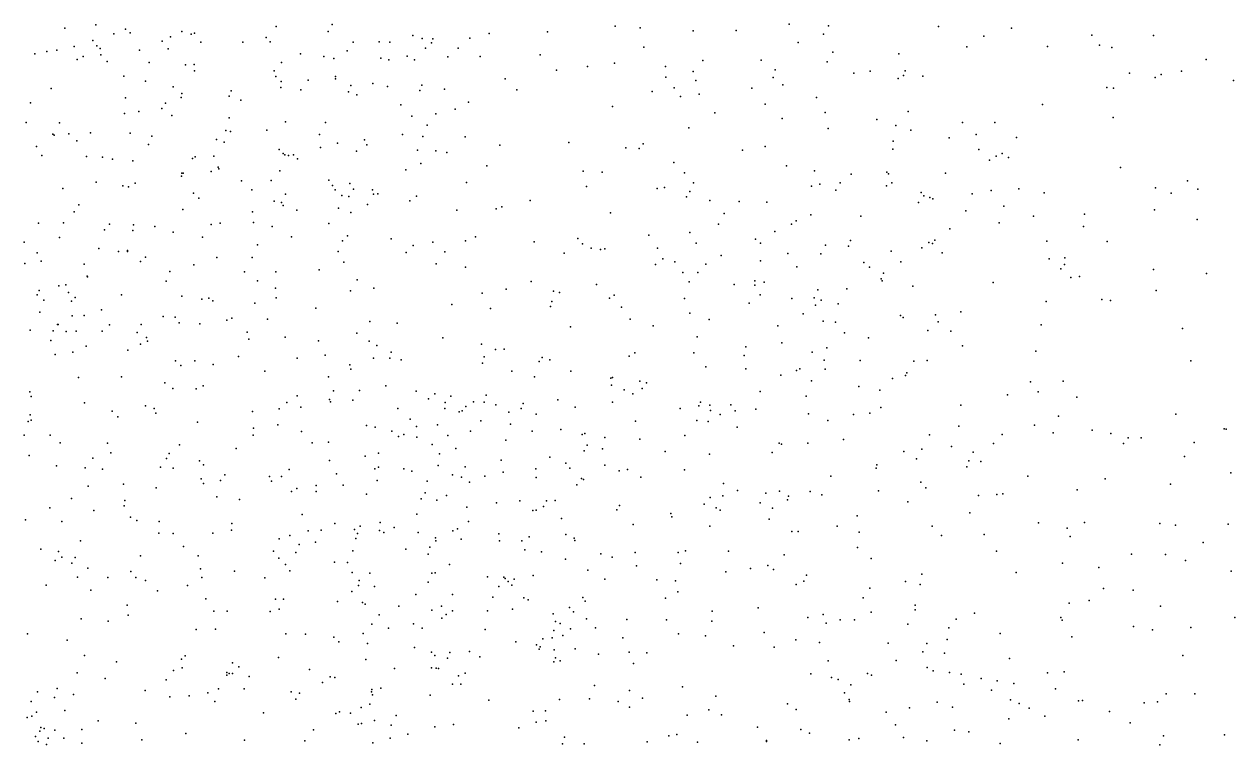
# Model space of a CAD drawing. Header units: metres. Extents: x -23.9 to 23.9, y -28.5 to 28.5.
# Drawn here: x 11.95 to 17.93, y 0.02 to 3.57 of the extents above; entities that cross this region are included whole.
import ezdxf

# ---------------------------------------------------------------- set-up
doc = ezdxf.new("R2010")
doc.units = ezdxf.units.M

msp = doc.modelspace()

# ---------------------------------------------------------------- linework, layer by layer
for p in [(12.154, 3.5532, 21.4833), (12.3067, 3.5699, 9.009), (12.3959, 3.5256, 16.0444), (12.4525, 3.5475, 10.8465), (12.4756, 3.5298, 0.3716), (12.7305, 3.537, 20.7664), (12.794, 3.5278, 9.4184), (13.197, 3.5618, 11), (13.4533, 3.537, 12.1978), (13.4738, 3.5705, 1.0034), (14.2474, 3.5258, -12.6787), (14.5356, 3.535, -4.5664), (14.8693, 3.5631, 16.1225), (14.9931, 3.5539, -15.3566), (15.2553, 3.5394, 16.8965), (15.4667, 3.5408, 15.8277), (15.7289, 3.5723, -15.9322), (15.9223, 3.5635, 17.102), (16.4656, 3.5609, -2.9792), (16.8257, 3.552, -2.0608), (12.2925, 3.4919, 8.5698), (12.6336, 3.4884, 6.5355), (12.675, 3.5108, 10.4239), (12.7773, 3.5227, 20.2651), (12.8242, 3.4844, -15.2724), (13.0327, 3.4832, -11.6268), (13.148, 3.5061, 9.3951), (13.1666, 3.4848, 4.848), (13.577, 3.4836, 6.477), (13.7049, 3.4854, -4.4911), (13.7572, 3.4834, 8.7142), (13.8718, 3.5168, 0.4571), (13.9182, 3.5019, -16.8732), (13.9632, 3.4806, -18.3937), (13.9703, 3.5008, -4.0057), (14.152, 3.5032, 5.4465), (15.7738, 3.4822, -0.0148), (15.8983, 3.5225, -7.6666), (16.6904, 3.5132, 2.0192), (17.2224, 3.5186, 11.1875), (17.2612, 3.4683, -14.4961), (17.5279, 3.5159, -7.2475), (12.0063, 3.4256, 12.023), (12.0649, 3.4371, 5.6781), (12.114, 3.4434, -11.2876), (12.2002, 3.4616, -2.7326), (12.2442, 3.4132, -1.6983), (12.3114, 3.4652, 20.6541), (12.3275, 3.4521, -7.3204), (12.3321, 3.4214, 21.7833), (12.522, 3.4448, 16.7722), (12.6639, 3.4504, -11.3053), (13.3164, 3.4268, 0.5576), (13.4326, 3.4136, 16.0887), (13.5479, 3.4407, 8.9932), (13.8434, 3.4139, -0.9263), (13.9335, 3.4544, -14.2015), (14.0446, 3.4105, 5.9385), (14.0944, 3.4547, -13.7507), (14.2031, 3.4125, 1.1846), (14.4999, 3.4205, -1.4919), (15.0115, 3.4593, -1.585), (15.9451, 3.4342, 16.4993), (16.27, 3.4261, 16.9606), (16.6053, 3.4609, -17.7129), (17.0035, 3.4627, -7.2516), (17.3208, 3.4579, 11.7746), (12.2148, 3.3986, 10.5328), (12.3625, 3.3887, 11.7884), (12.5696, 3.3829, -17.0479), (12.749, 3.3718, -2.6736), (12.7922, 3.373, 15.8467), (13.2238, 3.384, -16.4425), (13.4815, 3.4033, -6.7387), (13.7137, 3.4055, -2.0573), (13.7526, 3.3964, 6.8639), (13.8792, 3.3958, -16.0392), (14.7337, 3.3628, -3.8857), (14.8666, 3.3808, -13.3875), (15.1179, 3.3641, 16.596), (15.3019, 3.3936, -4.2518), (15.5902, 3.3951, -16.5731), (15.6592, 3.3465, -3.2915), (15.9167, 3.3868, -11.983), (17.787, 3.398, -12.9216), (12.4447, 3.3161, 11.3766), (12.5523, 3.2905, 3.3863), (12.7943, 3.3424, 6.2117), (13.1871, 3.342, 12.3299), (13.1952, 3.3135, 1.5095), (13.2211, 3.2895, 6.4308), (13.354, 3.2962, 16.5757), (13.4889, 3.3136, -5.3506), (13.4891, 3.3021, 11.0883), (14.3268, 3.3025, 0.2288), (14.5803, 3.346, -17.8667), (15.1202, 3.3102, -16.8413), (15.2546, 3.3394, 16.0815), (15.2687, 3.2951, 0.4589), (15.6495, 3.3086, 16.2548), (16.0484, 3.3305, -2.9958), (16.1283, 3.3405, -3.5511), (16.267, 3.304, 17.3126), (16.2927, 3.3191, 10.6025), (16.3008, 3.3423, 10.2185), (16.3879, 3.3167, -10.7266), (17.4086, 3.3304, -15.3371), (17.5346, 3.309, -3.165), (17.5644, 3.3235, -13.8216), (17.6645, 3.3399, -15.765), (17.9225, 3.2947, -17.7428), (12.0858, 3.2558, 10.9245), (12.6879, 3.2636, -6.5734), (12.7306, 3.2306, 7.9938), (12.9754, 3.2431, 16.7567), (13.2194, 3.2605, 10.7316), (13.3179, 3.2481, 9.1552), (13.5538, 3.2385, -11.6539), (13.5657, 3.2701, 4.892), (13.6738, 3.2797, -13.288), (13.7468, 3.2647, 11.453), (13.9066, 3.2454, 7.2007), (13.9163, 3.2707, 7.5576), (14.0277, 3.2522, 8.3989), (14.3844, 3.2477, -0.873), (15.0522, 3.2408, 1.8216), (15.1619, 3.2586, -15.9019), (15.5452, 3.2569, -6.9478), (15.6981, 3.2726, 1.8984), (17.2971, 3.2606, 10.1866), (17.3296, 3.2566, -17.0083), (11.9842, 3.1843, 19.5378), (12.4524, 3.2086, 10.1459), (12.6501, 3.1833, 12.1509), (12.7287, 3.21, 9.2371), (12.9656, 3.2174, 3.8012), (13.0232, 3.1977, -7.5898), (13.5949, 3.2232, -17.1121), (13.8127, 3.1748, -15.3735), (14.146, 3.1883, 0.6726), (15.1928, 3.2153, 0.958), (15.2854, 3.2265, -14.1385), (15.6105, 3.1784, 9.3731), (15.8643, 3.2099, 0.7654), (16.9789, 3.176, 9.5429), (12.4477, 3.1317, 5.7427), (12.519, 3.1415, -9.9998), (12.632, 3.1559, -15.6146), (12.6815, 3.1224, 8.3681), (12.9645, 3.1107, 4.159), (13.8664, 3.1188, -11.323), (13.9844, 3.1307, -1.7301), (14.0804, 3.1527, 5.4969), (14.8567, 3.1665, -1.2248), (15.3624, 3.1349, 1.4275), (15.9063, 3.1371, 10.0803), (16.3161, 3.141, -16.8944), (17.3273, 3.1127, 10.5749), (11.9622, 3.0865, 14.597), (12.1278, 3.0859, 11.2898), (12.9491, 3.048, 15.802), (13.1511, 3.0496, -6.6424), (13.2423, 3.0901, 15.607), (13.44, 3.0866, -6.208), (13.9418, 3.0738, 5.9545), (15.2341, 3.0603, -7.3845), (15.6942, 3.1066, -14.9274), (15.9207, 3.0568, 17.6379), (16.1616, 3.1028, 16.4082), (16.2555, 3.0723, -2.0051), (16.3287, 3.0495, -7.8951), (16.5847, 3.088, 10.3404), (16.7432, 3.0865, -7.5581), (12.0951, 3.03, -4.874), (12.1012, 3.0242, -15.719), (12.1736, 3.0308, 14.0634), (12.2132, 2.9962, -15.249), (12.2809, 3.0355, 0.9398), (12.4767, 3.0342, -16.1929), (12.5837, 3.0193, 7.2977), (12.9025, 3.0041, -11.6011), (12.9408, 2.9904, -6.0364), (12.9718, 3.0422, 10.1475), (13.4113, 3.0282, 6.7329), (13.6334, 3.0014, -15.8409), (13.82, 3.0285, 16.3816), (13.9202, 3.0177, 7.8381), (14.129, 3.0172, -15.0276), (14.6408, 2.9884, -16.2353), (16.2422, 2.9959, -6.5524), (16.5181, 3.0114, 1.8889), (16.6517, 3.0276, -11.2296), (16.8505, 3.0134, 10.8274), (12.0139, 2.9684, 3.2095), (12.5666, 2.9783, -5.6685), (13.2112, 2.9547, 20.4208), (13.2306, 2.9349, 12.1777), (13.2399, 2.9282, 8.6732), (13.415, 2.9645, 4.9077), (13.4997, 2.986, 11.2307), (13.5932, 2.9451, -0.6712), (13.644, 2.9771, 11.8158), (13.8948, 2.9514, -13.8006), (13.9845, 2.9471, 16.0763), (14.0385, 2.9385, -5.5091), (14.3009, 2.976, -16.8449), (14.9226, 2.9623, -14.7149), (14.988, 2.9595, -13.2372), (15.0084, 2.9812, -13.8098), (15.4988, 2.9509, 17.5741), (15.6105, 2.9686, -15.8876), (16.24, 2.9554, -0.2145), (16.665, 2.954, 8.9952), (16.7804, 2.934, 0.768), (12.0395, 2.9245, 0.0146), (12.2602, 2.9197, 0.475), (12.3389, 2.9168, 20.2548), (12.3892, 2.9058, 14.7334), (12.4892, 2.8981, 19.9224), (12.7842, 2.9089, 16.0928), (12.7967, 2.9182, 1.3577), (12.889, 2.9209, 5.9289), (13.2574, 2.9248, -1.9713), (13.2831, 2.9277, 10.5038), (13.3015, 2.9074, 10.9146), (13.9102, 2.8852, 8.1545), (14.2359, 2.8737, -14.5591), (15.1603, 2.8903, -0.6757), (15.716, 2.8738, 18.3749), (16.717, 2.9009, -4.95), (16.7505, 2.9214, -16.718), (16.8122, 2.9137, -14.6189), (12.7301, 2.8219, 4.2186), (12.7316, 2.8373, 5.4506), (12.738, 2.8379, 0.8093), (12.8757, 2.8449, 5.1051), (12.9107, 2.8672, 8.2267), (12.9131, 2.8593, -1.4006), (13.2156, 2.848, 16.673), (13.8372, 2.8543, 7.4462), (14.7126, 2.8465, -12.6487), (14.8062, 2.8413, -8.051), (15.2118, 2.8395, -1.6616), (15.8531, 2.8488, -11.37), (16.0354, 2.832, -5.169), (16.2112, 2.8422, -14.7986), (16.219, 2.8344, 18.178), (16.5011, 2.8371, 17.1351), (17.3641, 2.8652, -16.69), (12.1445, 2.7623, 6.2187), (12.3085, 2.7923, 19.3726), (12.4393, 2.7753, 3.673), (12.4672, 2.7704, -17.512), (12.5003, 2.788, 10.0633), (13.0256, 2.7991, 19.8697), (13.077, 2.7553, -16.2272), (13.1726, 2.8008, -10.4819), (13.4569, 2.8018, -5.6478), (13.4753, 2.7763, 20.032), (13.488, 2.7556, 15.3973), (13.561, 2.786, 6.0837), (13.5791, 2.7579, -14.5683), (13.6717, 2.755, 7.9317), (14.1366, 2.7911, -0.6674), (14.7287, 2.7718, -4.0132), (15.0775, 2.7612, -4.4199), (15.1129, 2.7662, -5.3159), (15.2563, 2.7901, -1.1672), (15.8391, 2.7733, 9.8274), (15.8797, 2.7831, 9.1509), (15.9591, 2.7533, 16.3078), (15.9799, 2.7895, -16.7743), (16.2092, 2.7741, 12.9347), (16.2354, 2.7898, 8.9646), (16.7259, 2.7518, 12.9606), (16.8627, 2.7598, 0.169), (17.5375, 2.7645, -1.7362), (17.695, 2.7994, -16.2901), (17.7462, 2.7579, -5.6754), (12.7892, 2.7377, 11.5225), (12.8152, 2.7134, 15.713), (13.187, 2.6986, 6.9102), (13.2232, 2.6917, 11.475), (13.2425, 2.733, -13.8225), (13.5205, 2.7269, -11.4601), (13.5547, 2.7213, 20.5904), (13.6772, 2.7342, -1.6003), (13.6994, 2.7344, -13.2671), (13.8569, 2.7013, -4.8549), (13.8892, 2.7236, 5.6463), (14.4511, 2.7025, -13.7507), (15.222, 2.7204, -8.3199), (15.2387, 2.7467, 9.3857), (15.3372, 2.7023, 17.811), (15.4818, 2.6977, 16.4159), (15.6183, 2.6933, -15.1641), (16.3676, 2.6928, -4.5546), (16.3801, 2.7411, 16.585), (16.3933, 2.7249, 12.5183), (16.4233, 2.7172, 1.0762), (16.4381, 2.7103, 9.9852), (16.6323, 2.7354, -2.1611), (16.9874, 2.7404, 1.4318), (17.6142, 2.7387, -15.696), (12.1996, 2.6464, 12.6106), (12.2221, 2.6804, 10.2262), (12.7362, 2.6583, 0.0776), (13.0803, 2.6463, 5.827), (13.2316, 2.678, -0.5194), (13.2993, 2.6547, -17.0199), (13.5049, 2.6646, -6.9108), (13.5661, 2.6429, -10.7852), (13.6483, 2.682, 7.177), (14.0882, 2.6541, -15.4126), (14.2826, 2.6614, -16.0237), (14.3106, 2.6707, 19.9818), (14.8464, 2.6418, -15.4797), (15.4086, 2.6389, 19.3194), (15.8358, 2.6318, -0.7252), (16.6008, 2.652, 9.2236), (16.7876, 2.6742, -15.2915), (17.1873, 2.6349, -5.4481), (17.5324, 2.6558, 12.6029), (12.0235, 2.591, 10.857), (12.1476, 2.5913, 4.1113), (12.3735, 2.586, 6.0082), (12.4926, 2.5821, 13.8942), (12.5977, 2.5732, 19.8387), (12.8765, 2.5844, -17.3643), (12.9211, 2.5902, 7.449), (13.0845, 2.594, 5.4102), (13.1775, 2.5738, 10.4465), (13.4562, 2.5884, 16.7493), (15.3808, 2.5857, 9.0115), (15.7398, 2.5862, -6.9004), (15.7639, 2.6013, -1.9684), (16.0819, 2.6242, 18.5806), (16.7661, 2.5913, 12.4642), (16.9348, 2.6257, -11.1574), (17.1813, 2.5744, 0.9235), (17.7434, 2.6084, 12.2941), (12.1273, 2.5197, 6.6707), (12.3489, 2.5568, 20.3926), (12.4893, 2.554, 12.4286), (12.6891, 2.5454, -4.5626), (12.8335, 2.521, 16.4458), (13.2726, 2.5228, 7.2264), (13.5487, 2.5276, 5.4729), (13.765, 2.5127, 20.2943), (14.1808, 2.5226, 19.6183), (14.6865, 2.5153, -13.3857), (15.0359, 2.5306, 18.8939), (15.2381, 2.545, 17.0099), (15.5629, 2.5107, 18.6299), (15.6589, 2.5498, -5.8876), (16.5218, 2.5632, 9.6577), (11.9532, 2.4973, -13.7695), (12.3207, 2.4649, 4.7542), (12.4181, 2.4504, -7.3419), (12.4634, 2.4505, 11.2408), (12.4635, 2.4548, 19.5327), (13.1044, 2.4842, 11.0353), (13.5025, 2.4501, -0.1974), (13.5237, 2.5025, -15.9798), (13.8736, 2.48, -17.0398), (13.9701, 2.4971, 15.6958), (14.1311, 2.5025, -4.3714), (14.4698, 2.4986, 20.4426), (14.7085, 2.4877, -3.6394), (14.7515, 2.4677, 19.1249), (14.7984, 2.4602, 19.5061), (14.8184, 2.4633, -7.1324), (15.0793, 2.4675, 12.6503), (15.2703, 2.4924, 13.0377), (15.5876, 2.4922, 18.981), (15.9083, 2.4817, -16.3037), (16.0218, 2.4765, -12.0033), (16.0319, 2.5053, 12.4605), (16.2329, 2.4517, -15.1152), (16.3841, 2.4691, 18.4021), (16.4186, 2.4949, -6.9207), (16.4355, 2.4893, 17.7805), (16.4485, 2.5061, -7.5361), (17.0004, 2.5022, 13.0172), (17.2992, 2.4992, 12.2905), (11.9558, 2.3914, 5.0909), (12.0172, 2.4446, 20.5293), (12.0367, 2.4036, -8.9723), (12.5277, 2.4006, 10.2602), (12.5513, 2.4227, -16.2117), (12.9035, 2.4211, 10.3057), (13.0786, 2.4216, 15.4682), (13.5302, 2.3976, -3.9712), (13.838, 2.4457, -11.1381), (13.9866, 2.3905, 16.3595), (14.0288, 2.449, -6.0568), (14.6191, 2.442, -5.4133), (15.1049, 2.415, -4.7877), (15.1645, 2.4002, 17.9031), (15.3937, 2.431, 16.7023), (15.5866, 2.4053, 12.8011), (15.7221, 2.4404, -5.0828), (15.8856, 2.4388, 16.4564), (16.0979, 2.3961, 13.3973), (16.2797, 2.3988, -15.6504), (16.484, 2.4438, -16.4885), (17.0121, 2.4146, -4.7399), (17.0891, 2.419, -15.5598), (12.249, 2.3885, 3.8416), (12.6725, 2.3514, 14.6028), (12.7897, 2.384, -5.5585), (13.0407, 2.3497, -16.7454), (13.1951, 2.3499, -13.394), (13.4085, 2.3605, 20.9316), (14.1316, 2.3725, -13.3002), (15.0688, 2.3862, 9.9656), (15.2033, 2.3468, 18.3136), (15.2779, 2.3461, -7.008), (15.3175, 2.3881, -6.1874), (15.7669, 2.3742, -11.3889), (16.1255, 2.3735, -3.6656), (16.1938, 2.3431, 17.3792), (17.0702, 2.3649, -11.759), (17.0876, 2.3859, -16.5276), (17.5263, 2.3616, 12.0037), (17.788, 2.3412, 0.072), (12.1247, 2.2815, 19.3006), (12.158, 2.2867, 9.7798), (12.2646, 2.3281, 10.8606), (12.2655, 2.3254, 13.7503), (12.6531, 2.3048, 0.7299), (13.1042, 2.3053, -7.7085), (13.5962, 2.3107, -12.0362), (14.4553, 2.3031, 19.424), (14.7774, 2.2884, 20.4226), (15.2357, 2.3006, 12.3596), (15.4578, 2.2876, 19.8272), (15.5586, 2.3053, -4.3764), (15.5594, 2.2849, 10.189), (15.6062, 2.2991, 17.3078), (16.1827, 2.3164, -0.3515), (16.1884, 2.3053, 9.6177), (16.3388, 2.2792, 12.1957), (16.7359, 2.2983, 13.468), (17.1185, 2.3226, 0.3733), (17.1614, 2.3272, -5.8386), (12.0164, 2.2371, -14.8765), (12.0266, 2.2582, 13.0472), (12.1718, 2.2479, -7.8507), (12.205, 2.2236, -14.0821), (12.4326, 2.236, 12.1772), (12.7312, 2.2297, 10.8991), (12.8298, 2.2145, -4.9972), (12.8648, 2.2202, 0.2492), (13.1936, 2.269, -14.5515), (13.1972, 2.2226, 16.6054), (13.5641, 2.2568, -16.7468), (13.6786, 2.2698, 15.516), (14.213, 2.2447, 20.6458), (14.3326, 2.2646, -0.5576), (14.5652, 2.254, -5.9531), (14.5954, 2.2476, -7.899), (14.8422, 2.2199, 9.5211), (14.8656, 2.2356, 18.7299), (15.2114, 2.219, -8.468), (15.585, 2.236, 12.4488), (15.7427, 2.218, 19.6347), (15.8529, 2.2211, 8.9131), (15.8709, 2.262, -2.7518), (16.013, 2.2663, 18.7059), (17.2715, 2.2129, -2.1278), (17.5398, 2.2586, -4.7361), (12.0502, 2.2106, 5.504), (12.1873, 2.205, 4.181), (12.334, 2.1629, 9.1657), (12.8836, 2.2074, 15.8094), (13.0922, 2.195, -7.175), (13.3932, 2.1702, -12.9043), (14.0635, 2.1883, -3.948), (14.2542, 2.1687, -14.4698), (14.5502, 2.1788, -12.9736), (14.5566, 2.2032, -4.7647), (14.9006, 2.1758, -6.4974), (15.5307, 2.1957, 13.3584), (15.859, 2.1856, 19.0882), (15.8872, 2.21, 17.0379), (15.9709, 2.193, -8.8454), (16.5754, 2.1535, -3.1209), (16.9978, 2.2045, -16.0797), (17.3156, 2.209, 13.107), (12.0305, 2.1504, 3.383), (12.1891, 2.1332, -16.9843), (12.2489, 2.1352, -0.4429), (12.6389, 2.1293, 8.7739), (12.6975, 2.1264, -13.8121), (12.7182, 2.0983, 6.1614), (12.8203, 2.094, 6.8314), (12.9525, 2.1111, 19.6668), (12.9779, 2.1214, 16.3528), (13.1538, 2.1166, 6.1966), (13.6596, 2.1055, 16.5263), (13.7933, 2.0962, 20.5641), (14.9435, 2.1166, 9.1483), (15.2393, 2.1462, 10.1438), (15.3336, 2.1146, -9.2472), (15.7976, 2.1429, -7.4449), (15.8962, 2.1061, 10.0947), (15.9578, 2.101, 12.3712), (16.2782, 2.1346, 13.5382), (16.2914, 2.1254, -10.8308), (16.451, 2.1388, 18.3124), (16.4645, 2.1032, -5.766), (11.9823, 2.0628, 13.431), (12.0956, 2.059, 6.8115), (12.1183, 2.0909, 12.1566), (12.1206, 2.0909, -6.0606), (12.1604, 2.0551, -2.9857), (12.2091, 2.0567, 10.2093), (12.3381, 2.0571, -15.1723), (12.3738, 2.0893, 15.3308), (12.5099, 2.05, -4.4736), (12.5306, 2.0896, 14.8226), (13.0537, 2.0517, 10.2882), (13.5943, 2.0467, -6.7641), (14.6503, 2.0787, 13.1519), (15.0571, 2.0831, 13.4828), (15.6733, 2.0844, -8.172), (16.0022, 2.0492, 2.3387), (16.4133, 2.0611, 17.7427), (16.5273, 2.0572, -3.6226), (16.9729, 2.0886, -0.0921), (17.6695, 2.071, 13.2433), (12.0853, 2.0118, 19.552), (12.2584, 1.9831, 13.9181), (12.5273, 1.9939, 8.4399), (12.5565, 2.0258, -8.1888), (12.5618, 2.0088, 19.9782), (13.0619, 2.0178, -0.8336), (13.241, 2.028, -0.3879), (13.4059, 2.01, -1.3986), (13.6556, 2.0073, 15.7986), (13.693, 1.9862, 9.7073), (14.0188, 2.0241, -1.3908), (14.2108, 1.9929, -11.1375), (15.2745, 2.029, 8.8828), (15.5154, 1.9803, 17.5027), (15.6923, 1.999, 2.1988), (15.9143, 1.9759, -3.9441), (16.1203, 2.0241, -4.5478), (16.5842, 1.9846, 13.5264), (12.1063, 1.9418, 19.9064), (12.1932, 1.953, 8.3846), (12.4653, 1.9636, 5.8477), (13.0108, 1.9319, 9.8896), (13.3012, 1.924, 19.7776), (13.4393, 1.9381, -7.3972), (13.6767, 1.9237, -0.2504), (13.7581, 1.9235, 9.341), (13.7643, 1.9531, -11.6784), (13.8141, 1.9166, 16.7792), (14.2237, 1.931, 16.5134), (14.2798, 1.9668, 9.8734), (14.3217, 1.9688, 9.5167), (14.5096, 1.9275, -5.5221), (14.5481, 1.9162, 19.1327), (14.9386, 1.9336, 20.2971), (14.9672, 1.95, -3.5232), (15.2583, 1.9499, 18.2233), (15.5069, 1.9375, -2.7869), (15.842, 1.9534, 13.1802), (15.9017, 1.9142, 19.3448), (16.0785, 1.9133, -5.5532), (16.4099, 1.9126, 2.2198), (16.947, 1.9589, -11.1564), (12.7007, 1.9102, 20.7443), (12.7268, 1.8871, 15.1864), (12.7956, 1.9117, -6.2863), (12.8862, 1.893, -12.8535), (13.1408, 1.86, -4.112), (13.5603, 1.8911, -6.0022), (13.5653, 1.8695, 19.9904), (14.2145, 1.8994, 16.1206), (14.3596, 1.8601, 20.695), (14.4948, 1.9072, -3.6934), (14.6507, 1.8602, -6.9539), (15.3169, 1.8808, -7.2965), (15.5152, 1.8719, -10.8246), (15.7648, 1.8638, 19.6622), (15.7817, 1.8713, 8.931), (15.906, 1.8701, -0.8645), (16.3095, 1.8524, -12.0148), (16.3447, 1.9088, 12.2202), (17.7106, 1.9117, 11.8765), (12.2209, 1.8292, 9.7901), (12.434, 1.8316, 10.3605), (12.6466, 1.802, 0.3969), (13.4559, 1.8325, 10.2713), (14.4726, 1.832, 2.6477), (14.8486, 1.8261, 2.1409), (14.8571, 1.8287, -8.6845), (14.9919, 1.8114, -7.8653), (15.0245, 1.8031, -4.7834), (15.6884, 1.8397, 12.3513), (15.8389, 1.8118, 1.6954), (16.2392, 1.823, 18.3558), (16.3034, 1.8392, 1.8144), (16.9207, 1.8077, 13.2372), (17.0814, 1.8104, -2.4136), (11.9806, 1.7587, -8.3844), (11.9883, 1.7357, 3.8718), (12.687, 1.7749, 7.0568), (12.8012, 1.7725, -16.8878), (12.837, 1.788, 19.9213), (13.3007, 1.7376, 9.7452), (13.4803, 1.7629, -15.8732), (13.6079, 1.7641, -14.5233), (13.7381, 1.7878, 19.6857), (13.8872, 1.7605, -3.8652), (13.9806, 1.7482, -7.1864), (14.0583, 1.7361, 15.8226), (14.2334, 1.7411, 12.6068), (14.8514, 1.7913, 13.4403), (14.9152, 1.7678, 9.6356), (14.9569, 1.7476, 9.284), (15.0037, 1.7737, 2.4534), (15.5856, 1.7598, 2.605), (15.8135, 1.7369, 10.0013), (16.0729, 1.7842, -9.276), (16.1761, 1.7658, -1.3547), (16.8061, 1.7426, -2.9528), (16.9574, 1.7587, -1.8753), (12.2504, 1.7035, -0.1926), (12.5521, 1.6888, -15.9941), (12.5948, 1.6749, 9.7605), (13.2109, 1.6738, 7.0887), (13.2492, 1.7058, 16.3412), (13.3187, 1.6831, 16.6749), (13.4603, 1.7198, -12.4931), (13.4654, 1.7082, -16.8832), (13.5746, 1.7167, 6.2859), (13.7979, 1.6755, 7.4725), (13.9493, 1.7227, 4.6627), (14.0298, 1.6762, 8.6161), (14.0311, 1.7054, -13.903), (14.1324, 1.6862, 2.5278), (14.1712, 1.709, 2.1637), (14.2237, 1.7062, 16.8375), (14.2806, 1.6936, 4.8986), (14.4056, 1.675, 1.8848), (14.4167, 1.6998, -12.9018), (14.5871, 1.718, 9.7811), (14.6728, 1.6828, 12.4626), (14.8573, 1.7064, -16.2224), (15.1916, 1.675, -6.1157), (15.2836, 1.6888, -15.3237), (15.2916, 1.7067, 13.5379), (15.3365, 1.6924, 9.0178), (15.4417, 1.6944, 10.0384), (16.1806, 1.6803, -8.5299), (16.5755, 1.6927, -9.4761), (17.1479, 1.732, 12.1733), (11.9822, 1.6441, 0.3987), (11.9874, 1.6174, -15.8988), (12.3872, 1.6618, -3.9177), (12.4161, 1.6341, -13.141), (12.6034, 1.653, 10.8064), (13.0804, 1.661, 20.6299), (13.8574, 1.6223, 10.2929), (14.1006, 1.6587, 12.9926), (14.1151, 1.6642, -16.5247), (14.207, 1.6142, -0.8949), (14.345, 1.6569, -4.3857), (14.4802, 1.6473, 16.4297), (15.2736, 1.6157, -9.3896), (15.3399, 1.6653, -16.1596), (15.389, 1.6463, -5.0904), (15.4627, 1.664, 18.6932), (15.5638, 1.6721, 18.2161), (15.8235, 1.6495, 17.7616), (15.9193, 1.6167, 2.8456), (16.0457, 1.6458, -11.5472), (16.1277, 1.6524, 13.2493), (17.0589, 1.6375, 12.5354), (17.6369, 1.6473, -10.4512), (11.9723, 1.612, 5.7242), (12.8088, 1.609, 5.7984), (13.0851, 1.5792, -14.9698), (13.2058, 1.5955, -16.4682), (13.3224, 1.5628, 5.9014), (13.6427, 1.5911, -1.1665), (13.6858, 1.5829, 15.7301), (13.7683, 1.5642, 20.0918), (13.8901, 1.5873, -12.1566), (13.9931, 1.5948, -15.5022), (14.1561, 1.5633, 12.2522), (14.3538, 1.5984, 2.868), (14.4601, 1.5634, 7.0699), (14.6019, 1.5726, 8.8119), (14.9699, 1.6131, -16.7647), (15.3293, 1.6112, 2.144), (15.472, 1.5831, 19.7592), (16.5655, 1.5892, 12.4604), (16.9401, 1.5934, 1.6865), (17.032, 1.5556, -0.0723), (17.2247, 1.569, 12.9009), (17.8751, 1.5751, 13.0696), (17.885, 1.5743, 11.857), (11.9537, 1.5448, -6.8246), (12.0816, 1.5435, -6.1858), (12.1308, 1.5067, 14.3057), (12.3643, 1.5043, -3.2179), (12.719, 1.4963, -14.5474), (13.0838, 1.5442, -11.4638), (13.3737, 1.5069, 15.8845), (13.4543, 1.5101, -8.3169), (13.8014, 1.5381, -5.386), (13.8273, 1.5473, 8.3436), (13.8907, 1.535, -10.1252), (13.9674, 1.4973, -8.3111), (14.0434, 1.5422, 5.1291), (14.3303, 1.5191, 19.5016), (14.7074, 1.5477, 19.4166), (14.7197, 1.5529, 1.7674), (14.7321, 1.4947, -3.9984), (14.8195, 1.5331, 8.4621), (14.9918, 1.5249, 19.725), (15.2135, 1.5419, -10.2733), (15.6802, 1.504, 19.0494), (15.6905, 1.4993, 9.2092), (15.8202, 1.5038, -8.1491), (15.9976, 1.5224, 1.5296), (16.4216, 1.5453, 2.7116), (16.7366, 1.5024, 0.7586), (16.7798, 1.547, 12.7212), (17.3173, 1.5525, -5.5623), (17.3796, 1.5027, -4.0552), (17.4018, 1.5316, -2.0037), (17.4665, 1.5304, 12.0701), (17.7275, 1.5078, -9.6485), (11.9782, 1.4443, 9.6036), (12.3806, 1.4562, 6.861), (12.6694, 1.4535, 14.5163), (12.9996, 1.4781, -15.4287), (13.6362, 1.4412, 4.4032), (13.7011, 1.4548, 6.748), (14.0037, 1.4523, -12.709), (14.0829, 1.4779, 20.4291), (14.5482, 1.4362, 7.9235), (14.717, 1.4668, 4.6549), (14.8068, 1.476, -9.8992), (15.117, 1.4642, 10.0622), (15.336, 1.4498, -5.5729), (15.6453, 1.4579, 13.2581), (16.2955, 1.4628, -2.0478), (16.3837, 1.4746, -10.0564), (16.5307, 1.4882, 13.0884), (16.6378, 1.4604, -0.5356), (17.6803, 1.4387, -5.2753), (12.1124, 1.3922, -2.4187), (12.2538, 1.3833, 8.2338), (12.2924, 1.4305, -17.0723), (12.3394, 1.3765, 10.6198), (12.6256, 1.3854, 8.2931), (12.6548, 1.4292, -6.2336), (12.6887, 1.3809, 4.2046), (12.8187, 1.4172, 7.1401), (12.8375, 1.398, 14.8269), (13.2607, 1.375, -0.505), (13.4596, 1.4189, 7.4497), (13.6839, 1.3778, -13.6682), (13.7025, 1.3865, 12.7828), (13.8272, 1.3782, 8.9585), (13.9959, 1.3952, -11.3435), (14.13, 1.3885, 16.9976), (14.308, 1.4204, 15.8482), (14.479, 1.378, 13.3054), (14.6259, 1.4066, 4.2711), (14.6469, 1.3806, 19.966), (14.8182, 1.3953, -15.3724), (14.9317, 1.3743, -8.9371), (16.1575, 1.3819, -0.025), (16.1615, 1.3977, 1.1322), (16.3578, 1.4276, -4.5569), (16.6065, 1.3886, -8.9931), (16.6158, 1.4174, 0.2031), (16.6741, 1.4141, 2.2157), (12.826, 1.3283, 3.6646), (12.9226, 1.3201, 9.1962), (12.9427, 1.3491, -12.8795), (13.1639, 1.3395, 3.732), (13.1736, 1.3169, 16.2706), (13.2226, 1.3399, 16.6454), (13.4938, 1.354, 10.6835), (13.696, 1.3196, 10.2979), (13.8672, 1.3666, -4.2154), (13.9414, 1.317, -6.5887), (14.0679, 1.3478, -0.0947), (14.1123, 1.3375, 19.8548), (14.2264, 1.3424, -10.811), (14.3173, 1.3613, -8.0054), (14.4801, 1.3348, 10.1658), (14.7035, 1.3303, 4.9685), (14.7143, 1.3257, 9.1181), (14.8898, 1.3682, 13.2606), (14.9965, 1.3375, 19.355), (15.2117, 1.3726, 18.9226), (15.9341, 1.3417, -15.3057), (16.9075, 1.3411, -9.3745), (17.2891, 1.3284, -4.8374), (17.9096, 1.3586, 12.7273), (12.2686, 1.2932, 10.1306), (12.4434, 1.3025, 15.59), (12.6038, 1.2843, -13.7627), (12.8375, 1.3055, -3.8369), (13.273, 1.2667, -17.3214), (13.2981, 1.2813, -10.6538), (13.3938, 1.2654, 4.1711), (13.3947, 1.2951, 1.9697), (13.5268, 1.2972, 4.8027), (13.932, 1.2588, 2.4421), (14.1515, 1.3126, 6.6026), (14.6808, 1.2989, 3.0389), (15.4052, 1.3059, -11.2472), (15.4737, 1.2715, 1.7536), (15.6131, 1.2584, 12.8683), (15.6813, 1.2676, -4.5478), (15.8327, 1.2656, -16.0816), (16.1691, 1.2694, 0.4498), (16.3787, 1.3129, -3.9642), (16.4029, 1.2834, -0.3733), (17.1499, 1.2739, 0.7802), (17.6111, 1.3025, 12.4342), (12.1867, 1.232, -0.4232), (12.4468, 1.196, 6.116), (12.4497, 1.222, 3.8673), (12.9044, 1.2392, -7.3007), (13.0164, 1.2269, 4.5364), (13.6422, 1.2532, 7.7825), (13.912, 1.2304, 15.6912), (13.9897, 1.2231, 5.2971), (14.0375, 1.2471, 13.3193), (14.2842, 1.2104, 12.0343), (14.3989, 1.2208, 16.7567), (14.5315, 1.2194, 16.3682), (14.5742, 1.2223, 7.5868), (14.891, 1.1962, 4.5381), (15.3089, 1.204, 13.1464), (15.3388, 1.2365, 12.5276), (15.4013, 1.2443, 10.157), (15.5859, 1.2094, 8.9471), (15.7204, 1.2255, -16.5419), (15.726, 1.2424, -3.0192), (15.8903, 1.25, 9.513), (16.3153, 1.2146, -3.2713), (16.664, 1.247, -10.8648), (16.7543, 1.252, -0.2929), (16.7829, 1.2547, -9.957), (12.0798, 1.1859, -6.4963), (12.2972, 1.1725, -7.7627), (12.4785, 1.1394, 9.8145), (13.3244, 1.1526, 7.182), (13.8905, 1.154, -1.3668), (14.1372, 1.1892, -5.952), (14.4641, 1.1731, -0.9916), (14.4808, 1.1739, -0.4243), (14.5155, 1.192, 5.2161), (14.8787, 1.1755, -6.096), (15.144, 1.1574, 8.8377), (15.1497, 1.1417, 5.2223), (15.3683, 1.185, 4.4452), (15.3879, 1.1744, 2.4945), (15.6466, 1.1836, 2.7772), (16.064, 1.1466, 1.3682), (16.6212, 1.1609, -0.9853), (11.9588, 1.1261, 8.4874), (12.1391, 1.1182, 15.7338), (12.5097, 1.1234, 11.1658), (12.6199, 1.1177, 14.6549), (12.9787, 1.1088, 5.9225), (13.4865, 1.1083, -5.7813), (13.5828, 1.078, -5.2106), (13.6118, 1.0942, 9.1746), (13.71, 1.1135, 4.1207), (13.78, 1.0883, 1.7409), (14.0922, 1.0818, 3.9562), (14.1463, 1.1184, -15.438), (14.6044, 1.1331, 9.9217), (14.9591, 1.1032, 8.2251), (15.3367, 1.0953, -9.0747), (15.6305, 1.13, -14.9683), (15.9664, 1.0956, -0.2945), (16.4339, 1.095, -11.3331), (16.96, 1.1118, 0.3615), (17.1009, 1.0856, -0.6476), (17.187, 1.1137, 1.82), (17.5586, 1.1089, -3.1766), (17.6359, 1.0999, -5.7636), (17.8956, 1.1043, -10.6516), (12.231, 1.0219, 14.5232), (12.6181, 1.0606, 6.8707), (12.6883, 1.058, 8.5443), (12.8838, 1.0603, 2.1512), (12.9764, 1.0753, 3.4187), (13.2113, 1.0321, -0.9326), (13.2635, 1.0496, -10.0947), (13.355, 1.0719, 6.1498), (13.4188, 1.0749, -13.3797), (13.5902, 1.0345, 5.0297), (13.5977, 1.0582, 6.6748), (13.7071, 1.0736, 8.7894), (13.7279, 1.0638, 8.0769), (13.8969, 1.0644, -17.4846), (13.9827, 1.038, -14.9764), (13.985, 1.023, -11.7649), (14.0681, 1.0714, 2.7525), (14.1105, 1.0316, 1.927), (14.295, 1.0569, -9.9158), (14.2984, 1.0229, -7.678), (14.4101, 1.0227, 6.6783), (14.4453, 1.042, 4.0145), (14.6264, 1.0536, 1.6863), (14.6674, 1.0356, 7.8614), (14.6705, 1.0243, 7.054), (15.7418, 1.069, 4.7918), (15.773, 1.0688, -8.5392), (16.074, 1.066, -2.579), (16.4804, 1.0484, 2.5606), (16.6917, 1.0539, -3.6798), (17.1153, 1.0434, -3.0637), (12.0349, 0.9809, -2.6713), (12.1223, 0.97, 9.2552), (12.7398, 0.9942, 4.6498), (13.1842, 0.9716, 1.5133), (13.2946, 0.9649, 10.701), (13.3106, 1.0037, -14.273), (13.3911, 1.0157, 2.6119), (13.5747, 0.9726, 16.8525), (13.8366, 0.9817, 12.2169), (13.9465, 0.9575, 9.0446), (13.9555, 0.9912, 17.0577), (14.4234, 0.9783, 13.3843), (14.5056, 0.9683, -10.8208), (14.7996, 0.9586, -9.5981), (14.9695, 0.9643, 1.8298), (15.1816, 0.9656, 10.1944), (15.2171, 0.9727, -17.0335), (15.4297, 0.971, 15.448), (16.0657, 0.9904, -15.6098), (16.7514, 0.9714, -5.0073), (17.4183, 0.9575, 1.2009), (17.7723, 1.0138, 1.044), (12.1058, 0.9256, 11.6441), (12.1388, 0.9423, -4.7), (12.1887, 0.9125, -12.3528), (12.204, 0.941, 10.7122), (12.5279, 0.9488, -5.3196), (12.8112, 0.948, 15.6543), (13.2092, 0.9376, -7.8998), (13.2426, 0.9059, 6.5486), (13.4851, 0.9171, 9.6296), (13.5483, 0.9164, 11.2292), (14.0515, 0.9051, 11.0676), (14.6248, 0.9323, 12.1091), (14.8549, 0.9423, 5.2722), (14.9755, 0.8988, 12.6434), (15.1923, 0.9111, -14.9538), (15.6231, 0.9009, 1.8561), (15.7041, 0.9537, 15.7654), (16.1342, 0.9356, 2.7236), (17.0774, 0.9127, -0.1458), (17.5866, 0.9557, -0.5284), (17.6849, 0.9262, -4.8905), (12.2159, 0.8432, 8.8711), (12.267, 0.8873, 4.1151), (12.3657, 0.8418, -4.1427), (12.4799, 0.8709, 16.134), (12.5046, 0.8415, 10.2108), (12.8233, 0.8848, 11.4057), (12.8303, 0.8422, -4.0984), (12.9906, 0.8734, 9.8001), (13.1415, 0.8401, -5.5239), (13.2643, 0.8746, 4.6322), (13.5712, 0.8659, 15.9914), (13.6586, 0.8633, 12.802), (13.9657, 0.863, 10.1332), (13.9819, 0.8648, -0.0382), (14.2402, 0.8456, -11.3211), (14.3207, 0.8429, 15.5675), (14.3265, 0.8373, 17.3739), (14.466, 0.8523, 16.6842), (14.7349, 0.8773, 13.2185), (15.4169, 0.8701, 8.8832), (15.5387, 0.886, -3.7203), (15.6513, 0.8809, 10.0211), (15.8148, 0.853, -9.0581), (16.3838, 0.8584, -10.6632), (16.8489, 0.8666, 1.9445), (17.2569, 0.8916, -3.674), (17.9105, 0.8723, 1.8182), (12.0609, 0.8041, -5.4722), (12.2826, 0.7792, -17.6406), (12.5515, 0.8268, 11.7217), (12.7598, 0.8029, -6.6433), (13.6037, 0.8015, 11.7435), (13.6072, 0.8274, -9.7916), (13.6814, 0.798, 8.3617), (13.9465, 0.8194, 13.2386), (14.2959, 0.7969, 9.915), (14.3413, 0.8226, 9.1019), (14.3598, 0.8038, -8.6098), (14.3716, 0.8337, -12.0164), (14.8183, 0.833, 10.0174), (15.0756, 0.83, 15.6078), (15.1684, 0.8259, 5.4451), (15.7638, 0.8069, 2.5345), (15.801, 0.8237, 4.4861), (16.1273, 0.789, 1.1488), (16.3028, 0.8212, 1.8798), (16.3749, 0.8072, -2.9168), (17.2808, 0.7879, -9.3422), (17.4265, 0.7788, -5.3579), (12.6111, 0.7761, 15.06), (12.8493, 0.7367, -11.638), (13.1936, 0.734, 10.3368), (13.2325, 0.7342, -8.4185), (13.4991, 0.7233, -7.5534), (13.5709, 0.7729, 1.4059), (13.6231, 0.7183, 3.9679), (13.8868, 0.7578, 7.9805), (14.0679, 0.7577, 6.615), (14.2668, 0.7451, 9.5362), (14.4194, 0.7406, 7.7802), (14.4402, 0.7306, 5.1748), (14.7111, 0.7423, 9.1837), (14.7213, 0.724, 2.8294), (15.1186, 0.7396, -4.7131), (15.1798, 0.7709, 15.9718), (16.0943, 0.7417, -11.1436), (17.2093, 0.7289, 1.6764), (12.4617, 0.705, 3.5406), (12.8894, 0.676, -14.1991), (12.9551, 0.6758, 15.4148), (13.1674, 0.6739, -5.9998), (13.2122, 0.6856, -10.5288), (13.6364, 0.7099, 4.9164), (13.8018, 0.7001, -12.1516), (13.9651, 0.6807, 9.6851), (14.0127, 0.7006, 4.0774), (14.0353, 0.6591, 17.5498), (14.0679, 0.6764, 5.1999), (14.2405, 0.677, 2.1637), (14.3627, 0.6847, 6.7834), (14.5636, 0.6619, 4.2671), (14.6449, 0.6943, 15.8614), (14.6646, 0.6725, 1.9458), (15.3489, 0.676, 10.0655), (15.5761, 0.6913, -5.0134), (15.8966, 0.6591, 15.1429), (16.1338, 0.6713, -0.537), (16.3508, 0.6822, -4.7068), (16.3511, 0.7051, -2.2839), (16.6435, 0.6663, 15.0137), (17.1113, 0.7149, -2.215), (17.5623, 0.6997, -1.5528), (12.2351, 0.6369, -7.3703), (12.3678, 0.626, 10.5202), (12.4665, 0.6551, 4.525), (13.6692, 0.6108, 17.3535), (13.7052, 0.657, 7.7013), (13.8747, 0.6123, 12.418), (14.0137, 0.6405, -7.6464), (14.5751, 0.6248, -12.3757), (14.5987, 0.614, 17.4085), (14.729, 0.6384, 9.7302), (14.9269, 0.6348, 2.1633), (15.124, 0.6331, -9.6805), (15.3472, 0.6266, 15.0203), (15.8208, 0.6447, -0.2046), (15.9117, 0.6168, 4.7398), (15.9813, 0.6329, -15.006), (16.0506, 0.6319, -3.7594), (16.3144, 0.612, -15.3843), (16.5531, 0.6357, 14.5802), (17.0694, 0.6437, 0.8542), (17.0771, 0.6304, 0.3058), (17.4286, 0.6004, -8.8511), (17.9283, 0.6442, -9.6049), (11.9688, 0.5642, 10.6154), (12.8016, 0.585, 10.6993), (12.8968, 0.5873, -13.1647), (13.2448, 0.5642, 11.5351), (13.341, 0.5625, 2.7396), (13.4818, 0.547, -13.2876), (13.6267, 0.5645, -3.0319), (13.7514, 0.5914, -17.3191), (13.9169, 0.592, 15.25), (14.2276, 0.5851, 15.0761), (14.5123, 0.5384, -9.8707), (14.5588, 0.5441, 13.0804), (14.5666, 0.5797, 8.8615), (14.6124, 0.5554, -11.4768), (14.6489, 0.588, 15.1927), (14.7737, 0.593, 16.8514), (14.908, 0.5437, -15.892), (15.1826, 0.5632, 9.0431), (15.3166, 0.5531, -16.8291), (15.6056, 0.5699, 4.2266), (16.5174, 0.5935, -0.5885), (16.771, 0.5659, 1.7699), (17.1233, 0.5481, -4.7274), (17.5216, 0.5837, -3.949), (17.7107, 0.595, -3.2925), (12.1647, 0.5319, 11.8543), (13.5054, 0.5244, 16.9458), (13.6481, 0.5165, 7.0272), (13.8789, 0.4958, 2.5352), (14.379, 0.5235, 7.4226), (14.4816, 0.5099, 11.5316), (14.4945, 0.4873, 11.1641), (14.4997, 0.4994, -8.0669), (14.5688, 0.4839, -14.7309), (14.6722, 0.4897, 12.6253), (15.4548, 0.5051, -10.4136), (15.6553, 0.4975, 16.2532), (15.7625, 0.5333, 9.7969), (15.8785, 0.5211, -9.5883), (16.2176, 0.5181, -14.546), (16.409, 0.5151, 1.5299), (16.5083, 0.5362, -9.8901), (12.2513, 0.4569, 16.2905), (12.4084, 0.4259, -5.4163), (12.7296, 0.4391, 2.1085), (12.7484, 0.4545, 15.0539), (12.9806, 0.42, 2.5693), (13.2075, 0.447, -17.1926), (13.6395, 0.4369, 16.5376), (13.9635, 0.4723, 13.0449), (13.9806, 0.457, 12.0052), (14.0421, 0.4434, 8.5848), (14.0532, 0.4713, 6.8869), (14.1511, 0.477, -13.5563), (14.2026, 0.4493, 8.1548), (14.5666, 0.426, 4.9726), (14.5749, 0.4453, 8.2942), (14.598, 0.4297, -17.3602), (14.788, 0.4629, 5.3118), (14.9391, 0.4732, 4.1788), (15.0255, 0.4692, -10.7913), (15.9206, 0.4298, 0.4249), (16.2562, 0.4314, 15.2601), (16.3887, 0.4741, -9.082), (16.4948, 0.4681, 0.7028), (16.8163, 0.4421, 1.008), (17.6718, 0.4569, -1.9504), (12.2151, 0.3711, -11.0508), (12.6893, 0.3828, -10.4503), (12.7333, 0.3965, -17.4868), (12.9527, 0.3588, 11.8932), (12.9532, 0.3732, -10.9896), (12.964, 0.3679, 10.9367), (12.9812, 0.3683, 3.4728), (13.0125, 0.4007, 15.6719), (13.3616, 0.3878, -13.9712), (13.7806, 0.3918, 1.5307), (13.9634, 0.3965, 7.3974), (13.9868, 0.3945, 4.6547), (13.9975, 0.3928, 1.8008), (14.1297, 0.3694, -3.6862), (14.9597, 0.4176, 9.5608), (15.8351, 0.3661, -13.1053), (16.116, 0.3686, 14.5094), (16.1348, 0.3591, -16.1193), (16.4106, 0.3972, 4.25), (16.4388, 0.3807, 14.2896), (16.5203, 0.3723, 11.2785), (16.5779, 0.3648, 12.3692), (17.0041, 0.3708, -2.6413), (17.0865, 0.3757, 13.6734), (12.3532, 0.3426, 4.3019), (12.6533, 0.3373, -13.8825), (13.0634, 0.3532, 1.5103), (13.4251, 0.3241, 4.2518), (13.4636, 0.352, 11.904), (13.4869, 0.3482, -0.6421), (14.0674, 0.3148, 17.6582), (14.0969, 0.3571, -17.118), (14.1078, 0.3149, -0.8179), (14.7676, 0.3094, 16.6439), (15.2028, 0.3012, 16.2169), (15.937, 0.348, 14.9535), (15.9701, 0.3387, 16.131), (16.0339, 0.3122, 9.8766), (16.5909, 0.3151, 5.0545), (16.6771, 0.3433, -0.4153), (16.7554, 0.3314, 4.4761), (16.8381, 0.3192, 12.6848), (12.0184, 0.2778, 4.3692), (12.1025, 0.2497, -6.2671), (12.1163, 0.2934, -12.6867), (12.196, 0.2639, 10.5398), (12.5504, 0.284, -6.5054), (12.6718, 0.2521, 10.6291), (12.7675, 0.2578, -12.837), (12.8591, 0.2732, 16.0016), (12.9116, 0.2922, 4.5405), (13.0382, 0.2918, -12.1241), (13.2715, 0.2776, -7.9713), (13.2938, 0.2415, 3.756), (13.3119, 0.2705, -8.6754), (13.668, 0.2776, -2.5881), (13.6693, 0.2886, 17.4626), (13.6722, 0.262, 12.2723), (13.7131, 0.2956, -8.9562), (13.9572, 0.2607, 2.2444), (14.5953, 0.24, 17.4999), (14.7434, 0.2432, 4.463), (14.941, 0.2833, 15.9658), (15.0048, 0.2458, 10.0173), (15.3667, 0.2553, 14.9332), (16.002, 0.2722, 0.7769), (16.0251, 0.2402, 11.235), (16.727, 0.2862, 13.6159), (17.0428, 0.2917, -9.8893), (17.589, 0.2676, -0.5226), (17.7315, 0.2672, -5.1169), (11.9882, 0.2304, 21.669), (12.1537, 0.1848, 14.9935), (12.8943, 0.229, 1.7796), (13.6167, 0.1998, 13.1566), (13.6588, 0.2166, -1.7197), (14.2469, 0.2358, 10.7846), (14.466, 0.1819, 16.363), (14.526, 0.1838, -12.641), (14.8842, 0.2299, 15.2212), (14.9409, 0.2009, -14.7073), (15.3326, 0.1887, 5.3274), (15.7207, 0.2184, 5.0605), (15.7631, 0.1906, -4.8759), (16.0265, 0.2291, -0.0718), (16.3221, 0.1991, 12.6076), (16.4591, 0.227, 10.7484), (16.5348, 0.2024, -15.6046), (16.8214, 0.2371, 11.0072), (16.8639, 0.2204, 0.1137), (16.9136, 0.1966, 13.3183), (17.1572, 0.2332, -8.5352), (17.1765, 0.2347, 12.3976), (17.3107, 0.1797, 1.5922), (17.4806, 0.2236, 13.8634), (17.5464, 0.2277, 0.9418), (11.967, 0.1505, 21.9862), (11.9909, 0.1566, 6.6264), (12.0134, 0.1771, 21.7977), (12.3189, 0.1335, -3.9242), (12.5035, 0.1219, 3.5997), (13.135, 0.1742, 15.0638), (13.492, 0.1703, 16.8379), (13.5101, 0.1784, 10.7571), (13.5635, 0.1714, 15.4741), (13.6184, 0.1215, 2.4869), (13.6815, 0.1351, -17.0236), (13.7887, 0.161, -14.4361), (14.4803, 0.1275, 11.5638), (14.5276, 0.1334, -13.9078), (15.226, 0.1626, -3.3576), (15.3953, 0.1644, -13.5881), (16.2079, 0.1777, 5.2424), (16.813, 0.1435, 0.5031), (16.9909, 0.1569, 11.9538), (17.4126, 0.1247, 13.3829), (12.0306, 0.0838, 21.4896), (12.0346, 0.1019, 21.8664), (12.051, 0.0962, 21.5966), (12.1046, 0.0878, 7.1037), (12.2375, 0.0916, 16.1766), (12.7515, 0.0711, -17.0979), (13.3809, 0.0891, 12.8787), (13.6008, 0.1173, 14.8259), (13.7645, 0.113, 1.7479), (13.8468, 0.0689, -13.789), (13.9795, 0.1053, -16.6546), (14.0727, 0.1158, -10.9547), (14.395, 0.1004, 12.2063), (15.1348, 0.0599, 10.3395), (15.1748, 0.0669, -16.7283), (15.5732, 0.1032, 9.1814), (15.7868, 0.0919, -14.5303), (15.8287, 0.0738, 0.186), (16.2532, 0.1141, 12.1719), (16.5446, 0.0883, 11.7411), (16.6154, 0.0803, 4.0846), (17.5771, 0.0604, -1.1451), (17.8777, 0.0654, -11.6924), (12.0081, 0.0565, 21.4055), (12.0215, 0.0321, 10.7366), (12.0629, 0.0176, 21.8711), (12.0707, 0.0492, 21.7628), (12.1495, 0.0485, -10.0908), (12.2378, 0.0241, 4.6375), (12.5331, 0.0404, 12.3347), (13.0405, 0.0382, 6.7003), (13.338, 0.0351, 6.9422), (13.6731, 0.0258, 15.8416), (13.7587, 0.0493, -7.753), (14.6098, 0.0204, -11.2332), (14.6195, 0.0538, 12.9415), (14.7168, 0.0215, 17.2631), (15.0272, 0.03, 9.38), (15.277, 0.0295, -12.7184), (15.6171, 0.0329, 4.3951), (15.6172, 0.0378, 10.4741), (16.0256, 0.0397, 10.2543), (16.0719, 0.0476, -4.295), (16.293, 0.0514, 1.1252), (16.4082, 0.0349, 14.1688), (16.7698, 0.0224, 10.6785), (17.156, 0.04, 15.2329), (17.5588, 0.016, -9.6574)]:
    msp.add_point(p)

doc.saveas('drawing.dxf')
